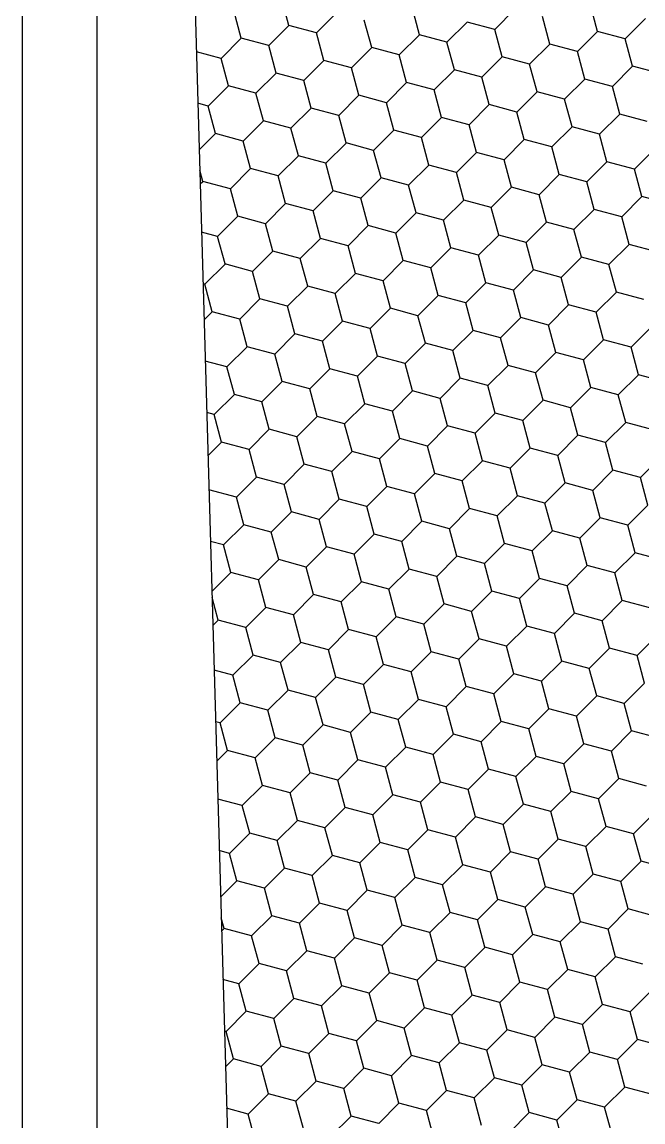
# Model space of a CAD drawing. Header units: inches. Extents: x 11.6 to 54.1, y 10.7 to 35.5.
# Drawn here: x 40.9025 to 41.0657, y 31.8526 to 32.1419 of the extents above; entities that cross this region are included whole.
import ezdxf

# ---------------------------------------------------------------- set-up
doc = ezdxf.new("R2010")
doc.units = ezdxf.units.IN
doc.header["$MEASUREMENT"] = 0
doc.layers.add('02', color=2, linetype='Continuous')

msp = doc.modelspace()

# ---------------------------------------------------------------- linework, layer by layer
at = {"layer": '02'}
for p, q in [((40.90253, 32.49815), (40.90253, 31.39859)), ((40.92222, 32.49815), (40.92222, 31.39859)), ((40.94057, 32.40782), (40.96394, 31.58882)), ((40.97269, 32.14098), (40.97074, 32.14823)), ((41.00697, 32.13852), (41.00503, 32.14577)), ((41.02676, 32.13994), (41.03206, 32.14525)), ((41.0538, 32.13942), (41.05185, 32.14667)), ((40.96014, 32.13762), (40.9582, 32.14487)), ((40.97993, 32.13904), (40.98523, 32.14435)), ((40.99442, 32.13516), (40.99248, 32.1424)), ((41.04125, 32.13606), (41.03931, 32.14331)), ((41.06104, 32.13748), (41.06634, 32.14279)), ((40.96738, 32.13568), (40.97269, 32.14098)), ((40.97993, 32.13904), (40.97269, 32.14098)), ((41.01421, 32.13658), (41.01951, 32.14188)), ((41.02676, 32.13994), (41.01951, 32.14188)), ((41.0287, 32.1327), (41.02676, 32.13994)), ((41.04849, 32.13412), (41.0538, 32.13942)), ((41.06104, 32.13748), (41.0538, 32.13942)), ((40.95483, 32.13232), (40.96014, 32.13762)), ((40.96738, 32.13568), (40.96014, 32.13762)), ((40.98187, 32.1318), (40.97993, 32.13904)), ((41.00166, 32.13322), (41.00697, 32.13852)), ((41.01421, 32.13658), (41.00697, 32.13852)), ((41.01615, 32.12934), (41.01421, 32.13658)), ((41.06298, 32.13024), (41.06104, 32.13748)), ((40.95483, 32.13232), (40.94838, 32.13405)), ((40.96932, 32.12844), (40.96738, 32.13568)), ((40.98912, 32.12986), (40.99442, 32.13516)), ((41.00166, 32.13322), (40.99442, 32.13516)), ((41.03594, 32.13076), (41.04125, 32.13606)), ((41.04849, 32.13412), (41.04125, 32.13606)), ((41.05043, 32.12688), (41.04849, 32.13412)), ((40.95678, 32.12507), (40.95483, 32.13232)), ((40.97657, 32.12649), (40.98187, 32.1318)), ((40.98912, 32.12986), (40.98187, 32.1318)), ((41.0036, 32.12597), (41.00166, 32.13322)), ((41.0234, 32.1274), (41.0287, 32.1327)), ((41.03594, 32.13076), (41.0287, 32.1327)), ((41.03789, 32.12351), (41.03594, 32.13076)), ((40.96402, 32.12313), (40.96932, 32.12844)), ((40.97657, 32.1265), (40.96932, 32.12844)), ((40.99106, 32.12261), (40.98912, 32.12986)), ((41.01085, 32.12403), (41.01615, 32.12934)), ((41.0234, 32.1274), (41.01615, 32.12934)), ((41.05768, 32.12493), (41.06298, 32.13024)), ((41.07023, 32.1283), (41.06298, 32.13024)), ((40.95147, 32.11977), (40.95678, 32.12507)), ((40.96402, 32.12313), (40.95678, 32.12507)), ((40.97851, 32.11925), (40.97657, 32.1265)), ((40.9983, 32.12067), (41.0036, 32.12597)), ((41.01085, 32.12403), (41.0036, 32.12597)), ((41.02534, 32.12015), (41.0234, 32.1274)), ((41.04513, 32.12157), (41.05043, 32.12688)), ((41.05768, 32.12493), (41.05043, 32.12688)), ((40.96596, 32.11589), (40.96402, 32.12313)), ((40.98575, 32.11731), (40.99106, 32.12261)), ((40.9983, 32.12067), (40.99106, 32.12261)), ((41.01279, 32.11679), (41.01085, 32.12403)), ((41.03258, 32.11821), (41.03789, 32.12351)), ((41.04513, 32.12157), (41.03789, 32.12351)), ((41.05962, 32.11769), (41.05768, 32.12493)), ((40.95147, 32.11977), (40.94877, 32.1205)), ((40.95341, 32.11253), (40.95147, 32.11977)), ((40.97321, 32.11395), (40.97851, 32.11925)), ((40.98575, 32.11731), (40.97851, 32.11925)), ((41.00024, 32.11343), (40.9983, 32.12067)), ((41.02003, 32.11485), (41.02534, 32.12015)), ((41.03258, 32.11821), (41.02534, 32.12015)), ((41.04707, 32.11433), (41.04513, 32.12157)), ((40.98769, 32.11007), (40.98575, 32.11731)), ((41.00749, 32.11149), (41.01279, 32.11679)), ((41.02003, 32.11485), (41.01279, 32.11679)), ((41.03452, 32.11097), (41.03258, 32.11821)), ((41.05432, 32.11239), (41.05962, 32.11769)), ((41.06686, 32.11575), (41.05962, 32.11769)), ((40.96066, 32.11058), (40.96596, 32.11589)), ((40.97321, 32.11395), (40.96596, 32.11589)), ((40.97515, 32.1067), (40.97321, 32.11395)), ((40.99494, 32.10812), (41.00024, 32.11343)), ((41.00749, 32.11149), (41.00024, 32.11343)), ((41.02198, 32.1076), (41.02003, 32.11485)), ((41.04177, 32.10902), (41.04707, 32.11433)), ((41.05432, 32.11239), (41.04707, 32.11433)), ((40.94912, 32.10823), (40.95341, 32.11253)), ((40.96066, 32.11059), (40.95341, 32.11253)), ((40.9626, 32.10334), (40.96066, 32.11059)), ((41.00943, 32.10424), (41.00749, 32.11149)), ((41.02922, 32.10566), (41.03452, 32.11097)), ((41.04177, 32.10902), (41.03452, 32.11097)), ((41.05626, 32.10514), (41.05432, 32.11239)), ((40.98239, 32.10476), (40.98769, 32.11006)), ((40.99494, 32.10812), (40.98769, 32.11007)), ((40.99688, 32.10088), (40.99494, 32.10812)), ((41.01667, 32.1023), (41.02198, 32.1076)), ((41.02922, 32.10566), (41.02198, 32.1076)), ((41.04371, 32.10178), (41.04177, 32.10902)), ((41.0635, 32.1032), (41.0688, 32.1085)), ((40.96984, 32.1014), (40.97515, 32.1067)), ((40.98239, 32.10476), (40.97515, 32.1067)), ((40.98433, 32.09752), (40.98239, 32.10476)), ((41.03116, 32.09842), (41.02922, 32.10566)), ((41.05095, 32.09984), (41.05626, 32.10514)), ((41.0635, 32.1032), (41.05626, 32.10514)), ((40.95005, 32.09998), (40.94927, 32.1029)), ((40.9573, 32.09804), (40.9626, 32.10334)), ((40.96984, 32.1014), (40.9626, 32.10334)), ((41.00412, 32.09894), (41.00943, 32.10424)), ((41.01667, 32.1023), (41.00943, 32.10424)), ((41.01861, 32.09506), (41.01667, 32.1023)), ((41.06544, 32.09596), (41.0635, 32.1032)), ((40.94937, 32.0993), (40.95005, 32.09998)), ((40.9573, 32.09804), (40.95005, 32.09998)), ((40.97179, 32.09416), (40.96984, 32.1014)), ((40.99158, 32.09558), (40.99688, 32.10088)), ((41.00412, 32.09894), (40.99688, 32.10088)), ((41.00607, 32.09169), (41.00412, 32.09894)), ((41.03841, 32.09648), (41.04371, 32.10178)), ((41.05095, 32.09984), (41.04371, 32.10178)), ((41.05289, 32.09259), (41.05095, 32.09984)), ((40.95924, 32.09079), (40.9573, 32.09804)), ((40.97903, 32.09221), (40.98433, 32.09752)), ((40.99158, 32.09558), (40.98433, 32.09752)), ((41.02586, 32.09311), (41.03116, 32.09842)), ((41.03841, 32.09648), (41.03116, 32.09842)), ((41.04035, 32.08923), (41.03841, 32.09648)), ((40.96648, 32.08885), (40.97178, 32.09415)), ((40.97903, 32.09221), (40.97178, 32.09416)), ((40.99352, 32.08833), (40.99158, 32.09558)), ((41.01331, 32.08975), (41.01861, 32.09506)), ((41.02586, 32.09311), (41.01861, 32.09506)), ((41.06014, 32.09065), (41.06544, 32.09596)), ((41.07269, 32.09402), (41.06544, 32.09596)), ((40.95393, 32.08549), (40.95924, 32.09079)), ((40.96648, 32.08885), (40.95924, 32.09079)), ((40.98097, 32.08497), (40.97903, 32.09221)), ((41.00076, 32.08639), (41.00607, 32.09169)), ((41.01331, 32.08975), (41.00607, 32.09169)), ((41.0278, 32.08587), (41.02586, 32.09311)), ((41.04759, 32.08729), (41.05289, 32.09259)), ((41.06014, 32.09065), (41.05289, 32.09259)), ((41.06208, 32.08341), (41.06014, 32.09065)), ((40.96842, 32.08161), (40.96648, 32.08885)), ((40.98821, 32.08303), (40.99352, 32.08833)), ((41.00076, 32.08639), (40.99352, 32.08833)), ((41.01525, 32.08251), (41.01331, 32.08975)), ((41.03504, 32.08393), (41.04035, 32.08923)), ((41.04759, 32.08729), (41.04035, 32.08923)), ((40.95393, 32.08549), (40.94973, 32.08661)), ((40.95588, 32.07825), (40.95393, 32.08549)), ((40.97567, 32.07967), (40.98097, 32.08497)), ((40.98821, 32.08303), (40.98097, 32.08497)), ((41.0027, 32.07915), (41.00076, 32.08639)), ((41.0225, 32.08057), (41.0278, 32.08587)), ((41.03504, 32.08393), (41.0278, 32.08587)), ((41.04953, 32.08005), (41.04759, 32.08729)), ((40.96312, 32.0763), (40.96842, 32.08161)), ((40.97567, 32.07967), (40.96842, 32.08161)), ((40.99016, 32.07578), (40.98822, 32.08303)), ((41.00995, 32.0772), (41.01525, 32.08251)), ((41.0225, 32.08057), (41.01525, 32.08251)), ((41.03699, 32.07668), (41.03504, 32.08393)), ((41.05678, 32.07811), (41.06208, 32.08341)), ((41.06932, 32.08147), (41.06208, 32.08341)), ((40.97761, 32.07242), (40.97567, 32.07967)), ((40.9974, 32.07384), (41.0027, 32.07915)), ((41.00995, 32.0772), (41.0027, 32.07915)), ((41.02444, 32.07332), (41.0225, 32.08057)), ((41.04423, 32.07474), (41.04953, 32.08005)), ((41.05678, 32.07811), (41.04953, 32.08005)), ((40.95057, 32.07294), (40.95588, 32.07824)), ((40.96312, 32.0763), (40.95587, 32.07825)), ((40.96506, 32.06906), (40.96312, 32.0763)), ((40.98485, 32.07048), (40.99016, 32.07578)), ((40.9974, 32.07384), (40.99016, 32.07578)), ((41.01189, 32.06996), (41.00995, 32.0772)), ((41.03168, 32.07138), (41.03698, 32.07668)), ((41.04423, 32.07474), (41.03698, 32.07668)), ((41.05872, 32.07086), (41.05678, 32.07811)), ((40.95057, 32.07294), (40.95012, 32.07306)), ((40.95251, 32.0657), (40.95057, 32.07294)), ((40.99934, 32.0666), (40.9974, 32.07384)), ((41.01913, 32.06802), (41.02444, 32.07332)), ((41.03168, 32.07138), (41.02444, 32.07332)), ((41.04617, 32.0675), (41.04423, 32.07474)), ((40.97231, 32.06712), (40.97761, 32.07242)), ((40.98485, 32.07048), (40.97761, 32.07242)), ((40.98679, 32.06324), (40.98485, 32.07048)), ((41.03362, 32.06414), (41.03168, 32.07138)), ((41.05341, 32.06556), (41.05872, 32.07086)), ((41.06596, 32.06892), (41.05872, 32.07086)), ((40.95976, 32.06376), (40.96506, 32.06906)), ((40.9723, 32.06712), (40.96506, 32.06906)), ((40.97425, 32.05987), (40.97231, 32.06712)), ((41.00659, 32.06466), (41.01189, 32.06996)), ((41.01913, 32.06802), (41.01189, 32.06996)), ((41.02108, 32.06077), (41.01913, 32.06802)), ((41.04087, 32.0622), (41.04617, 32.0675)), ((41.05341, 32.06556), (41.04617, 32.0675)), ((40.95039, 32.06358), (40.95251, 32.0657)), ((40.95976, 32.06376), (40.95251, 32.0657)), ((40.99404, 32.06129), (40.99934, 32.0666)), ((41.00659, 32.06466), (40.99934, 32.0666)), ((41.00853, 32.05741), (41.00659, 32.06466)), ((41.05536, 32.05831), (41.05342, 32.06556)), ((40.9617, 32.05651), (40.95976, 32.06376)), ((40.98149, 32.05793), (40.98679, 32.06324)), ((40.99404, 32.0613), (40.98679, 32.06324)), ((41.02832, 32.05883), (41.03362, 32.06414)), ((41.04087, 32.0622), (41.03362, 32.06414)), ((41.04281, 32.05495), (41.04087, 32.0622)), ((41.0626, 32.05637), (41.0679, 32.06168)), ((40.96894, 32.05457), (40.97425, 32.05987)), ((40.98149, 32.05793), (40.97425, 32.05987)), ((40.99598, 32.05405), (40.99404, 32.0613)), ((41.01577, 32.05547), (41.02107, 32.06077)), ((41.02832, 32.05883), (41.02107, 32.06077)), ((41.03026, 32.05159), (41.02832, 32.05883)), ((40.9564, 32.05121), (40.9617, 32.05651)), ((40.96894, 32.05457), (40.9617, 32.05651)), ((40.98343, 32.05069), (40.98149, 32.05793)), ((41.00322, 32.05211), (41.00853, 32.05741)), ((41.01577, 32.05547), (41.00853, 32.05741)), ((41.05005, 32.05301), (41.05536, 32.05831)), ((41.0626, 32.05637), (41.05536, 32.05831)), ((41.06454, 32.04913), (41.0626, 32.05637)), ((40.95639, 32.05121), (40.9507, 32.05273)), ((40.97088, 32.04733), (40.96894, 32.05457)), ((40.99068, 32.04875), (40.99598, 32.05405)), ((41.00322, 32.05211), (40.99598, 32.05405)), ((41.01771, 32.04823), (41.01577, 32.05547)), ((41.03751, 32.04965), (41.04281, 32.05495)), ((41.05005, 32.05301), (41.04281, 32.05495)), ((41.05199, 32.04577), (41.05005, 32.05301)), ((40.95834, 32.04396), (40.9564, 32.05121)), ((40.97813, 32.04538), (40.98343, 32.05069)), ((40.99068, 32.04875), (40.98343, 32.05069)), ((41.00517, 32.04487), (41.00322, 32.05211)), ((41.02496, 32.04629), (41.03026, 32.05159)), ((41.0375, 32.04965), (41.03026, 32.05159)), ((40.96558, 32.04202), (40.97088, 32.04733)), ((40.97813, 32.04539), (40.97088, 32.04733)), ((40.99262, 32.0415), (40.99068, 32.04875)), ((41.01241, 32.04292), (41.01771, 32.04823)), ((41.02496, 32.04629), (41.01771, 32.04823)), ((41.03945, 32.0424), (41.03751, 32.04965)), ((41.05924, 32.04382), (41.06454, 32.04913)), ((41.07179, 32.04719), (41.06454, 32.04913)), ((40.95303, 32.03866), (40.95834, 32.04396)), ((40.96558, 32.04202), (40.95834, 32.04396)), ((40.98007, 32.03814), (40.97813, 32.04539)), ((40.99986, 32.03956), (41.00517, 32.04486)), ((41.01241, 32.04292), (41.00516, 32.04487)), ((41.0269, 32.03904), (41.02496, 32.04629)), ((41.04669, 32.04046), (41.05199, 32.04577)), ((41.05924, 32.04382), (41.05199, 32.04577)), ((40.96752, 32.03478), (40.96558, 32.04202)), ((40.98731, 32.0362), (40.99262, 32.0415)), ((40.99986, 32.03956), (40.99262, 32.0415)), ((41.01435, 32.03568), (41.01241, 32.04292)), ((41.03414, 32.0371), (41.03945, 32.0424)), ((41.04669, 32.04046), (41.03945, 32.0424)), ((41.06118, 32.03658), (41.05924, 32.04382)), ((40.95303, 32.03866), (40.95109, 32.03918)), ((40.95497, 32.03142), (40.95303, 32.03866)), ((41.0018, 32.03232), (40.99986, 32.03956)), ((41.0216, 32.03374), (41.0269, 32.03904)), ((41.03414, 32.0371), (41.0269, 32.03904)), ((41.04863, 32.03322), (41.04669, 32.04046)), ((40.97477, 32.03284), (40.98007, 32.03814)), ((40.98731, 32.0362), (40.98007, 32.03814)), ((40.98926, 32.02896), (40.98731, 32.0362)), ((41.00905, 32.03038), (41.01435, 32.03568)), ((41.02159, 32.03374), (41.01435, 32.03568)), ((41.03608, 32.02986), (41.03414, 32.0371)), ((41.05588, 32.03128), (41.06118, 32.03658)), ((41.06842, 32.03464), (41.06118, 32.03658)), ((40.96222, 32.02948), (40.96752, 32.03478)), ((40.97477, 32.03284), (40.96752, 32.03478)), ((40.97671, 32.02559), (40.97477, 32.03284)), ((41.02354, 32.02649), (41.0216, 32.03374)), ((41.04333, 32.02791), (41.04863, 32.03322)), ((41.05588, 32.03128), (41.04863, 32.03322)), ((40.95141, 32.02785), (40.95497, 32.03142)), ((40.96222, 32.02948), (40.95497, 32.03142)), ((40.9965, 32.02701), (41.0018, 32.03232)), ((41.00905, 32.03038), (41.0018, 32.03232)), ((41.01099, 32.02313), (41.00905, 32.03038)), ((41.03078, 32.02455), (41.03608, 32.02986)), ((41.04333, 32.02791), (41.03608, 32.02986)), ((41.05782, 32.02403), (41.05588, 32.03128)), ((40.96416, 32.02223), (40.96222, 32.02948)), ((40.98395, 32.02365), (40.98926, 32.02895)), ((40.9965, 32.02701), (40.98926, 32.02896)), ((40.99844, 32.01977), (40.9965, 32.02701)), ((41.04527, 32.02067), (41.04333, 32.02791)), ((41.06506, 32.02209), (41.07037, 32.02739)), ((40.9714, 32.02029), (40.97671, 32.02559)), ((40.98395, 32.02365), (40.97671, 32.02559)), ((41.01823, 32.02119), (41.02354, 32.02649)), ((41.03078, 32.02455), (41.02354, 32.02649)), ((41.03272, 32.01731), (41.03078, 32.02455)), ((41.05251, 32.01873), (41.05782, 32.02403)), ((41.06506, 32.02209), (41.05782, 32.02403)), ((40.95886, 32.01693), (40.96416, 32.02223)), ((40.9714, 32.02029), (40.96416, 32.02223)), ((40.98589, 32.01641), (40.98395, 32.02365)), ((41.00569, 32.01783), (41.01099, 32.02313)), ((41.01823, 32.02119), (41.01099, 32.02313)), ((41.02017, 32.01395), (41.01823, 32.02119)), ((41.067, 32.01485), (41.06506, 32.02209)), ((40.95886, 32.01693), (40.95167, 32.01885)), ((40.97335, 32.01305), (40.9714, 32.02029)), ((40.99314, 32.01447), (40.99844, 32.01977)), ((41.00569, 32.01783), (40.99844, 32.01977)), ((41.03997, 32.01537), (41.04527, 32.02067)), ((41.05251, 32.01873), (41.04527, 32.02067)), ((41.05446, 32.01148), (41.05251, 32.01873)), ((40.9608, 32.00968), (40.95886, 32.01693)), ((40.98059, 32.0111), (40.98589, 32.01641)), ((40.99314, 32.01447), (40.98589, 32.01641)), ((41.00763, 32.01058), (41.00569, 32.01783)), ((41.02742, 32.012), (41.03272, 32.01731)), ((41.03997, 32.01537), (41.03272, 32.01731)), ((41.04191, 32.00812), (41.03997, 32.01537)), ((40.96804, 32.00774), (40.97335, 32.01305)), ((40.98059, 32.0111), (40.97335, 32.01305)), ((40.99508, 32.00722), (40.99314, 32.01447)), ((41.01487, 32.00864), (41.02017, 32.01395)), ((41.02742, 32.012), (41.02017, 32.01395)), ((41.0617, 32.00954), (41.067, 32.01485)), ((40.95549, 32.00438), (40.9608, 32.00968)), ((40.96804, 32.00774), (40.9608, 32.00968)), ((40.98253, 32.00386), (40.98059, 32.0111)), ((41.00232, 32.00528), (41.00763, 32.01058)), ((41.01487, 32.00864), (41.00763, 32.01058)), ((41.02936, 32.00476), (41.02742, 32.012)), ((41.04915, 32.00618), (41.05446, 32.01148)), ((41.0617, 32.00954), (41.05446, 32.01148)), ((41.06364, 32.0023), (41.0617, 32.00954)), ((40.96998, 32.0005), (40.96804, 32.00774)), ((40.98978, 32.00192), (40.99508, 32.00722)), ((41.00232, 32.00528), (40.99508, 32.00722)), ((41.01681, 32.0014), (41.01487, 32.00864)), ((41.0366, 32.00282), (41.04191, 32.00812)), ((41.04915, 32.00618), (41.04191, 32.00812)), ((40.95549, 32.00438), (40.95205, 32.0053)), ((40.95744, 31.99714), (40.95549, 32.00438)), ((40.97723, 31.99856), (40.98253, 32.00386)), ((40.98978, 32.00192), (40.98253, 32.00386)), ((41.00426, 31.99804), (41.00232, 32.00528)), ((41.02406, 31.99946), (41.02936, 32.00476)), ((41.0366, 32.00282), (41.02936, 32.00476)), ((41.05109, 31.99894), (41.04915, 32.00618)), ((40.99172, 31.99467), (40.98978, 32.00192)), ((41.01151, 31.99609), (41.01681, 32.0014)), ((41.02406, 31.99946), (41.01681, 32.0014)), ((41.03855, 31.99557), (41.0366, 32.00282)), ((41.05834, 31.997), (41.06364, 32.0023)), ((41.07089, 32.00036), (41.06364, 32.0023)), ((40.96468, 31.99519), (40.96998, 32.0005)), ((40.97723, 31.99856), (40.96998, 32.0005)), ((40.97917, 31.99131), (40.97723, 31.99856)), ((40.99896, 31.99273), (41.00426, 31.99804)), ((41.01151, 31.9961), (41.00426, 31.99804)), ((41.026, 31.99221), (41.02406, 31.99946)), ((41.04579, 31.99363), (41.05109, 31.99894)), ((41.05834, 31.997), (41.05109, 31.99894)), ((40.95243, 31.99213), (40.95744, 31.99714)), ((40.96468, 31.99519), (40.95744, 31.99714)), ((40.96662, 31.98795), (40.96468, 31.99519)), ((41.01345, 31.98885), (41.01151, 31.9961)), ((41.03324, 31.99027), (41.03855, 31.99557)), ((41.04579, 31.99363), (41.03855, 31.99557)), ((41.06028, 31.98975), (41.05834, 31.997)), ((40.98641, 31.98937), (40.99172, 31.99467)), ((40.99896, 31.99273), (40.99172, 31.99467)), ((41.0009, 31.98549), (40.99896, 31.99273)), ((41.02069, 31.98691), (41.026, 31.99221)), ((41.03324, 31.99027), (41.026, 31.99221)), ((41.04773, 31.98639), (41.04579, 31.99363)), ((40.95407, 31.98459), (40.95247, 31.99055)), ((40.97387, 31.98601), (40.97917, 31.99131)), ((40.98641, 31.98937), (40.97917, 31.99131)), ((40.98835, 31.98213), (40.98641, 31.98937)), ((41.03518, 31.98303), (41.03324, 31.99027)), ((41.05498, 31.98445), (41.06028, 31.98975)), ((41.06752, 31.98781), (41.06028, 31.98975)), ((40.96132, 31.98265), (40.96662, 31.98795)), ((40.97387, 31.98601), (40.96662, 31.98795)), ((41.00815, 31.98355), (41.01345, 31.98885)), ((41.02069, 31.98691), (41.01345, 31.98885)), ((41.02264, 31.97967), (41.02069, 31.98691)), ((41.04243, 31.98109), (41.04773, 31.98639)), ((41.05498, 31.98445), (41.04773, 31.98639)), ((40.95268, 31.9832), (40.95407, 31.98459)), ((40.96132, 31.98265), (40.95407, 31.98459)), ((40.97581, 31.97876), (40.97387, 31.98601)), ((40.9956, 31.98018), (41.0009, 31.98549)), ((41.00815, 31.98355), (41.0009, 31.98549)), ((41.01009, 31.9763), (41.00815, 31.98355)), ((41.05692, 31.9772), (41.05498, 31.98445)), ((40.96326, 31.9754), (40.96132, 31.98265)), ((40.98305, 31.97682), (40.98835, 31.98213)), ((40.9956, 31.98019), (40.98835, 31.98213)), ((41.02988, 31.97772), (41.03518, 31.98303)), ((41.04243, 31.98109), (41.03518, 31.98303)), ((41.04437, 31.97384), (41.04243, 31.98109)), ((41.06416, 31.97526), (41.06946, 31.98057)), ((40.9705, 31.97346), (40.97581, 31.97876)), ((40.98305, 31.97682), (40.97581, 31.97876)), ((40.99754, 31.97294), (40.9956, 31.98019)), ((41.01733, 31.97436), (41.02264, 31.97966)), ((41.02988, 31.97772), (41.02264, 31.97967)), ((41.03182, 31.97048), (41.02988, 31.97772)), ((40.95796, 31.9701), (40.96326, 31.9754)), ((40.9705, 31.97346), (40.96326, 31.9754)), ((40.98499, 31.96958), (40.98305, 31.97682)), ((41.00478, 31.971), (41.01009, 31.9763)), ((41.01733, 31.97436), (41.01009, 31.9763)), ((41.05161, 31.9719), (41.05692, 31.9772)), ((41.06416, 31.97526), (41.05692, 31.9772)), ((41.0661, 31.96802), (41.06416, 31.97526)), ((40.97244, 31.96622), (40.9705, 31.97346)), ((40.99224, 31.96764), (40.99754, 31.97294)), ((41.00478, 31.971), (40.99754, 31.97294)), ((41.01927, 31.96712), (41.01733, 31.97436)), ((41.03907, 31.96854), (41.04437, 31.97384)), ((41.05161, 31.9719), (41.04437, 31.97384)), ((41.05355, 31.96466), (41.05161, 31.9719)), ((40.95796, 31.9701), (40.95302, 31.97142)), ((40.9599, 31.96285), (40.95796, 31.9701)), ((40.97969, 31.96428), (40.98499, 31.96958)), ((40.99224, 31.96764), (40.98499, 31.96958)), ((41.00673, 31.96376), (41.00478, 31.971)), ((41.02652, 31.96518), (41.03182, 31.97048)), ((41.03907, 31.96854), (41.03182, 31.97048)), ((40.96714, 31.96091), (40.97244, 31.96622)), ((40.97969, 31.96428), (40.97244, 31.96622)), ((40.99418, 31.96039), (40.99224, 31.96764)), ((41.01397, 31.96181), (41.01927, 31.96712)), ((41.02652, 31.96518), (41.01927, 31.96712)), ((41.04101, 31.96129), (41.03907, 31.96854)), ((41.0608, 31.96271), (41.0661, 31.96802)), ((40.98163, 31.95703), (40.97969, 31.96428)), ((41.00142, 31.95845), (41.00673, 31.96375)), ((41.01397, 31.96181), (41.00673, 31.96376)), ((41.02846, 31.95793), (41.02652, 31.96518)), ((41.04825, 31.95935), (41.05355, 31.96466)), ((41.0608, 31.96271), (41.05355, 31.96466)), ((40.95459, 31.95755), (40.9599, 31.96285)), ((40.96714, 31.96091), (40.9599, 31.96285)), ((40.96908, 31.95367), (40.96714, 31.96091)), ((40.98887, 31.95509), (40.99418, 31.96039)), ((41.00142, 31.95845), (40.99418, 31.96039)), ((41.01591, 31.95457), (41.01397, 31.96181)), ((41.0357, 31.95599), (41.04101, 31.96129)), ((41.04825, 31.95935), (41.04101, 31.96129)), ((41.06274, 31.95547), (41.0608, 31.96271)), ((40.95459, 31.95755), (40.95341, 31.95787)), ((40.95653, 31.95031), (40.95459, 31.95755)), ((41.00336, 31.95121), (41.00142, 31.95845)), ((41.02316, 31.95263), (41.02846, 31.95793)), ((41.0357, 31.95599), (41.02846, 31.95793)), ((41.05019, 31.95211), (41.04825, 31.95935)), ((40.97633, 31.95173), (40.98163, 31.95703)), ((40.98887, 31.95509), (40.98163, 31.95703)), ((40.99082, 31.94785), (40.98887, 31.95509)), ((41.01061, 31.94927), (41.01591, 31.95457)), ((41.02316, 31.95263), (41.01591, 31.95457)), ((41.03764, 31.94875), (41.0357, 31.95599)), ((41.05744, 31.95017), (41.06274, 31.95547)), ((41.06998, 31.95353), (41.06274, 31.95547)), ((40.96378, 31.94837), (40.96908, 31.95367)), ((40.97633, 31.95173), (40.96908, 31.95367)), ((40.97827, 31.94448), (40.97633, 31.95173)), ((41.0251, 31.94538), (41.02316, 31.95263)), ((41.04489, 31.9468), (41.05019, 31.95211)), ((41.05744, 31.95017), (41.05019, 31.95211)), ((40.9537, 31.94748), (40.95653, 31.95031)), ((40.96378, 31.94837), (40.95653, 31.95031)), ((40.99806, 31.9459), (41.00336, 31.95121)), ((41.01061, 31.94927), (41.00336, 31.95121)), ((41.01255, 31.94202), (41.01061, 31.94927)), ((41.03234, 31.94344), (41.03764, 31.94875)), ((41.04489, 31.9468), (41.03764, 31.94875)), ((41.05938, 31.94292), (41.05744, 31.95017)), ((40.96572, 31.94112), (40.96378, 31.94837)), ((40.98551, 31.94254), (40.99082, 31.94785)), ((40.99806, 31.9459), (40.99082, 31.94785)), ((41, 31.93866), (40.99806, 31.9459)), ((41.04683, 31.93956), (41.04489, 31.9468)), ((40.97296, 31.93918), (40.97827, 31.94448)), ((40.98551, 31.94254), (40.97827, 31.94448)), ((41.01979, 31.94008), (41.0251, 31.94538)), ((41.03234, 31.94344), (41.0251, 31.94538)), ((41.03428, 31.9362), (41.03234, 31.94344)), ((41.05407, 31.93762), (41.05938, 31.94292)), ((41.06662, 31.94098), (41.05938, 31.94292)), ((40.96042, 31.93582), (40.96572, 31.94112)), ((40.97296, 31.93918), (40.96572, 31.94112)), ((40.98745, 31.9353), (40.98551, 31.94254)), ((41.00725, 31.93672), (41.01255, 31.94202)), ((41.01979, 31.94008), (41.01255, 31.94202)), ((41.02173, 31.93284), (41.01979, 31.94008)), ((40.96042, 31.93582), (40.95399, 31.93754)), ((40.97491, 31.93194), (40.97296, 31.93918)), ((40.9947, 31.93336), (41, 31.93866)), ((41.00725, 31.93672), (41, 31.93866)), ((41.04153, 31.93426), (41.04683, 31.93956)), ((41.05407, 31.93762), (41.04683, 31.93956)), ((41.05602, 31.93037), (41.05407, 31.93762)), ((40.96236, 31.92857), (40.96042, 31.93582)), ((40.98215, 31.92999), (40.98745, 31.9353)), ((40.9947, 31.93336), (40.98745, 31.9353)), ((41.00919, 31.92947), (41.00725, 31.93672)), ((41.02898, 31.93089), (41.03428, 31.9362)), ((41.04153, 31.93426), (41.03428, 31.9362)), ((41.04347, 31.92701), (41.04153, 31.93426)), ((40.9696, 31.92663), (40.97491, 31.93194)), ((40.98215, 31.92999), (40.97491, 31.93194)), ((40.99664, 31.92611), (40.9947, 31.93336)), ((41.01643, 31.92753), (41.02173, 31.93284)), ((41.02898, 31.9309), (41.02173, 31.93284)), ((41.06326, 31.92843), (41.06856, 31.93374)), ((40.95705, 31.92327), (40.96236, 31.92857)), ((40.9696, 31.92663), (40.96236, 31.92857)), ((40.98409, 31.92275), (40.98215, 31.92999)), ((41.00388, 31.92417), (41.00919, 31.92947)), ((41.01643, 31.92753), (41.00919, 31.92947)), ((41.03092, 31.92365), (41.02898, 31.9309)), ((41.05071, 31.92507), (41.05602, 31.93037)), ((41.06326, 31.92843), (41.05602, 31.93037)), ((41.0652, 31.92119), (41.06326, 31.92843)), ((40.97154, 31.91939), (40.9696, 31.92663)), ((40.99134, 31.92081), (40.99664, 31.92611)), ((41.00388, 31.92417), (40.99664, 31.92611)), ((41.01837, 31.92029), (41.01643, 31.92753)), ((41.03816, 31.92171), (41.04347, 31.92701)), ((41.05071, 31.92507), (41.04347, 31.92701)), ((40.95705, 31.92327), (40.95437, 31.92399)), ((40.959, 31.91603), (40.95705, 31.92327)), ((40.97879, 31.91745), (40.98409, 31.92275)), ((40.99134, 31.92081), (40.98409, 31.92275)), ((41.00582, 31.91693), (41.00388, 31.92417)), ((41.02562, 31.91835), (41.03092, 31.92365)), ((41.03816, 31.92171), (41.03092, 31.92365)), ((41.05265, 31.91783), (41.05071, 31.92507)), ((40.99328, 31.91356), (40.99134, 31.92081)), ((41.01307, 31.91498), (41.01837, 31.92029)), ((41.02562, 31.91835), (41.01837, 31.92029)), ((41.04011, 31.91447), (41.03816, 31.92171)), ((41.0599, 31.91589), (41.0652, 31.92119)), ((41.07245, 31.91925), (41.0652, 31.92119)), ((40.96624, 31.91408), (40.97154, 31.91939)), ((40.97879, 31.91745), (40.97154, 31.91939)), ((40.98073, 31.9102), (40.97879, 31.91745)), ((41.00052, 31.91162), (41.00582, 31.91693)), ((41.01307, 31.91499), (41.00582, 31.91693)), ((41.02756, 31.9111), (41.02562, 31.91835)), ((41.04735, 31.91252), (41.05265, 31.91783)), ((41.0599, 31.91589), (41.05265, 31.91783)), ((40.95472, 31.91175), (40.959, 31.91603)), ((40.96624, 31.91408), (40.959, 31.91603)), ((40.96818, 31.90684), (40.96624, 31.91408)), ((41.01501, 31.90774), (41.01307, 31.91499)), ((41.0348, 31.90916), (41.04011, 31.91446)), ((41.04735, 31.91252), (41.04011, 31.91447)), ((41.06184, 31.90864), (41.0599, 31.91589)), ((40.98797, 31.90826), (40.99328, 31.91356)), ((41.00052, 31.91162), (40.99328, 31.91356)), ((41.00246, 31.90438), (41.00052, 31.91162)), ((41.02225, 31.9058), (41.02756, 31.9111)), ((41.0348, 31.90916), (41.02756, 31.9111)), ((41.04929, 31.90528), (41.04735, 31.91252)), ((40.97543, 31.9049), (40.98073, 31.9102)), ((40.98797, 31.90826), (40.98073, 31.9102)), ((40.98991, 31.90102), (40.98797, 31.90826)), ((41.03674, 31.90192), (41.0348, 31.90916)), ((41.05654, 31.90334), (41.06184, 31.90864)), ((41.06908, 31.9067), (41.06184, 31.90864)), ((40.95563, 31.90348), (40.95488, 31.90629)), ((40.96288, 31.90154), (40.96818, 31.90684)), ((40.97543, 31.9049), (40.96818, 31.90684)), ((41.00971, 31.90244), (41.01501, 31.90774)), ((41.02225, 31.9058), (41.01501, 31.90774)), ((41.0242, 31.89856), (41.02225, 31.9058)), ((41.04399, 31.89998), (41.04929, 31.90528)), ((41.05654, 31.90334), (41.04929, 31.90528)), ((40.95498, 31.90282), (40.95563, 31.90348)), ((40.96288, 31.90154), (40.95563, 31.90348)), ((40.97737, 31.89765), (40.97543, 31.9049)), ((40.99716, 31.89908), (41.00246, 31.90438)), ((41.00971, 31.90244), (41.00246, 31.90438)), ((41.01165, 31.89519), (41.00971, 31.90244)), ((41.05848, 31.89609), (41.05654, 31.90334)), ((40.96482, 31.89429), (40.96288, 31.90154)), ((40.98461, 31.89571), (40.98991, 31.90102)), ((40.99716, 31.89908), (40.98991, 31.90102)), ((41.03144, 31.89661), (41.03674, 31.90192)), ((41.04399, 31.89998), (41.03674, 31.90192)), ((41.04593, 31.89273), (41.04399, 31.89998)), ((40.97206, 31.89235), (40.97737, 31.89765)), ((40.98461, 31.89571), (40.97737, 31.89765)), ((40.9991, 31.89183), (40.99716, 31.89908)), ((41.01889, 31.89325), (41.0242, 31.89855)), ((41.03144, 31.89661), (41.0242, 31.89856)), ((41.03338, 31.88937), (41.03144, 31.89661)), ((40.95952, 31.88899), (40.96482, 31.89429)), ((40.97206, 31.89235), (40.96482, 31.89429)), ((40.98655, 31.88847), (40.98461, 31.89571)), ((41.00634, 31.88989), (41.01165, 31.89519)), ((41.01889, 31.89325), (41.01165, 31.89519)), ((41.05317, 31.89079), (41.05848, 31.89609)), ((41.06572, 31.89415), (41.05848, 31.89609)), ((40.974, 31.88511), (40.97206, 31.89235)), ((40.9938, 31.88653), (40.9991, 31.89183)), ((41.00634, 31.88989), (40.9991, 31.89183)), ((41.02083, 31.88601), (41.01889, 31.89325)), ((41.04063, 31.88743), (41.04593, 31.89273)), ((41.05317, 31.89079), (41.04593, 31.89273)), ((41.05511, 31.88355), (41.05317, 31.89079)), ((40.95952, 31.88899), (40.95534, 31.89011)), ((40.96146, 31.88174), (40.95952, 31.88899)), ((40.98125, 31.88317), (40.98655, 31.88847)), ((40.9938, 31.88653), (40.98655, 31.88847)), ((41.00829, 31.88265), (41.00634, 31.88989)), ((41.02808, 31.88407), (41.03338, 31.88937)), ((41.04063, 31.88743), (41.03338, 31.88937)), ((40.9687, 31.8798), (40.974, 31.88511)), ((40.98125, 31.88317), (40.974, 31.88511)), ((40.99574, 31.87928), (40.9938, 31.88653)), ((41.01553, 31.8807), (41.02083, 31.88601)), ((41.02808, 31.88407), (41.02083, 31.88601)), ((41.04257, 31.88018), (41.04063, 31.88743)), ((41.06236, 31.8816), (41.06766, 31.88691)), ((40.98319, 31.87592), (40.98125, 31.88317)), ((41.00298, 31.87734), (41.00829, 31.88265)), ((41.01553, 31.8807), (41.00829, 31.88265)), ((41.03002, 31.87682), (41.02808, 31.88407)), ((41.04981, 31.87824), (41.05511, 31.88355)), ((41.06236, 31.8816), (41.05511, 31.88355)), ((40.95615, 31.87644), (40.96146, 31.88174)), ((40.9687, 31.8798), (40.96146, 31.88174)), ((40.97064, 31.87256), (40.9687, 31.8798)), ((40.99043, 31.87398), (40.99574, 31.87928)), ((41.00298, 31.87734), (40.99574, 31.87928)), ((41.01747, 31.87346), (41.01553, 31.8807)), ((41.03726, 31.87488), (41.04257, 31.88018)), ((41.04981, 31.87824), (41.04257, 31.88018)), ((41.0643, 31.87436), (41.06236, 31.8816)), ((40.95615, 31.87644), (40.95573, 31.87656)), ((40.9581, 31.8692), (40.95615, 31.87644)), ((41.00492, 31.8701), (41.00298, 31.87734)), ((41.02472, 31.87152), (41.03002, 31.87682)), ((41.03726, 31.87488), (41.03002, 31.87682)), ((41.05175, 31.871), (41.04981, 31.87824)), ((40.97789, 31.87062), (40.98319, 31.87592)), ((40.99043, 31.87398), (40.98319, 31.87592)), ((40.99238, 31.86674), (40.99043, 31.87398)), ((41.01217, 31.86816), (41.01747, 31.87346)), ((41.02472, 31.87152), (41.01747, 31.87346)), ((41.0392, 31.86764), (41.03726, 31.87488)), ((41.059, 31.86906), (41.0643, 31.87436)), ((41.07154, 31.87242), (41.0643, 31.87436)), ((40.96534, 31.86726), (40.97064, 31.87256)), ((40.97789, 31.87062), (40.97064, 31.87256)), ((40.97983, 31.86337), (40.97789, 31.87062)), ((41.02666, 31.86427), (41.02472, 31.87152)), ((41.04645, 31.86569), (41.05175, 31.871)), ((41.059, 31.86906), (41.05175, 31.871)), ((40.956, 31.8671), (40.95809, 31.8692)), ((40.96534, 31.86726), (40.95809, 31.8692)), ((40.99962, 31.86479), (41.00492, 31.8701)), ((41.01217, 31.86816), (41.00492, 31.8701)), ((41.01411, 31.86091), (41.01217, 31.86816)), ((41.0339, 31.86233), (41.0392, 31.86764)), ((41.04645, 31.8657), (41.0392, 31.86764)), ((41.06094, 31.86181), (41.059, 31.86906)), ((40.96728, 31.86001), (40.96534, 31.86726)), ((40.98707, 31.86143), (40.99238, 31.86674)), ((40.99962, 31.86479), (40.99238, 31.86674)), ((41.00156, 31.85755), (40.99962, 31.86479)), ((41.04839, 31.85845), (41.04645, 31.8657)), ((40.97452, 31.85807), (40.97983, 31.86337)), ((40.98707, 31.86143), (40.97983, 31.86337)), ((41.02135, 31.85897), (41.02666, 31.86427)), ((41.0339, 31.86233), (41.02666, 31.86427)), ((41.03584, 31.85509), (41.0339, 31.86233)), ((41.05563, 31.85651), (41.06094, 31.86181)), ((41.06818, 31.85987), (41.06094, 31.86181)), ((40.96198, 31.85471), (40.96728, 31.86001)), ((40.97452, 31.85807), (40.96728, 31.86001)), ((40.98901, 31.85419), (40.98707, 31.86143)), ((41.00881, 31.85561), (41.01411, 31.86091)), ((41.02135, 31.85897), (41.01411, 31.86091)), ((41.0233, 31.85173), (41.02135, 31.85897)), ((40.96198, 31.85471), (40.95631, 31.85623)), ((40.97647, 31.85083), (40.97453, 31.85807)), ((40.99626, 31.85225), (41.00156, 31.85755)), ((41.00881, 31.85561), (41.00156, 31.85755)), ((41.04309, 31.85315), (41.04839, 31.85845)), ((41.05563, 31.85651), (41.04839, 31.85845)), ((41.05758, 31.84927), (41.05563, 31.85651)), ((40.96392, 31.84746), (40.96198, 31.85471)), ((40.98371, 31.84888), (40.98901, 31.85419)), ((40.99626, 31.85225), (40.98901, 31.85419)), ((41.01075, 31.84836), (41.00881, 31.85561)), ((41.03054, 31.84978), (41.03584, 31.85509)), ((41.04309, 31.85315), (41.03584, 31.85509)), ((41.04503, 31.8459), (41.04309, 31.85315))]:
    msp.add_line(p, q, dxfattribs=at)

doc.saveas('drawing.dxf')
